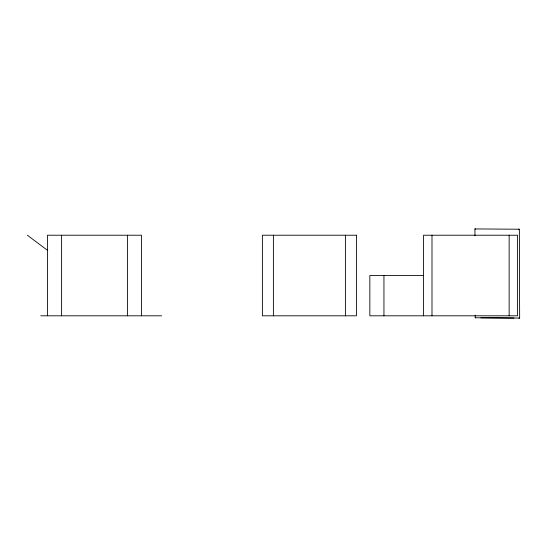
<?xml version="1.0" encoding="UTF-8"?>
<svg xmlns="http://www.w3.org/2000/svg" width="547" height="547" viewBox="0 0 547 547"><rect width="100%" height="100%" fill="white"/><g stroke="black" fill="none" stroke-linecap="round" stroke-linejoin="round"><path stroke-width="0.82" d="M423.255 275.51L369.84 275.51L369.84 315.804L517.578 315.804L517.578 235.224L423.563 235.224L423.563 315.804M40.779 315.804L161.659 315.804M480.881 317.807L513.995 318.033M474.953 235.764L474.926 228.933L475.439 228.933M475.22 315.209L475.227 317.773L519.65 318.067L519.356 229.227L474.926 228.933M518.494 229.22L519.356 229.227M475.596 317.773L475.227 317.773M518.905 318.067L519.629 318.067M27.35 235.224L47.753 250.519M509.148 235.224L509.148 315.804M431.993 235.224L431.993 315.804M383.946 275.51L383.946 315.804M345.403 235.224L345.403 315.804M273.391 235.224L273.391 315.804M141.516 315.804L141.516 235.224L47.493 235.224L47.493 315.804M127.403 235.224L127.403 315.804M61.606 235.224L61.606 315.804M356.405 235.224L262.389 235.224L262.389 315.804L356.405 315.804L356.405 235.224"/></g></svg>
